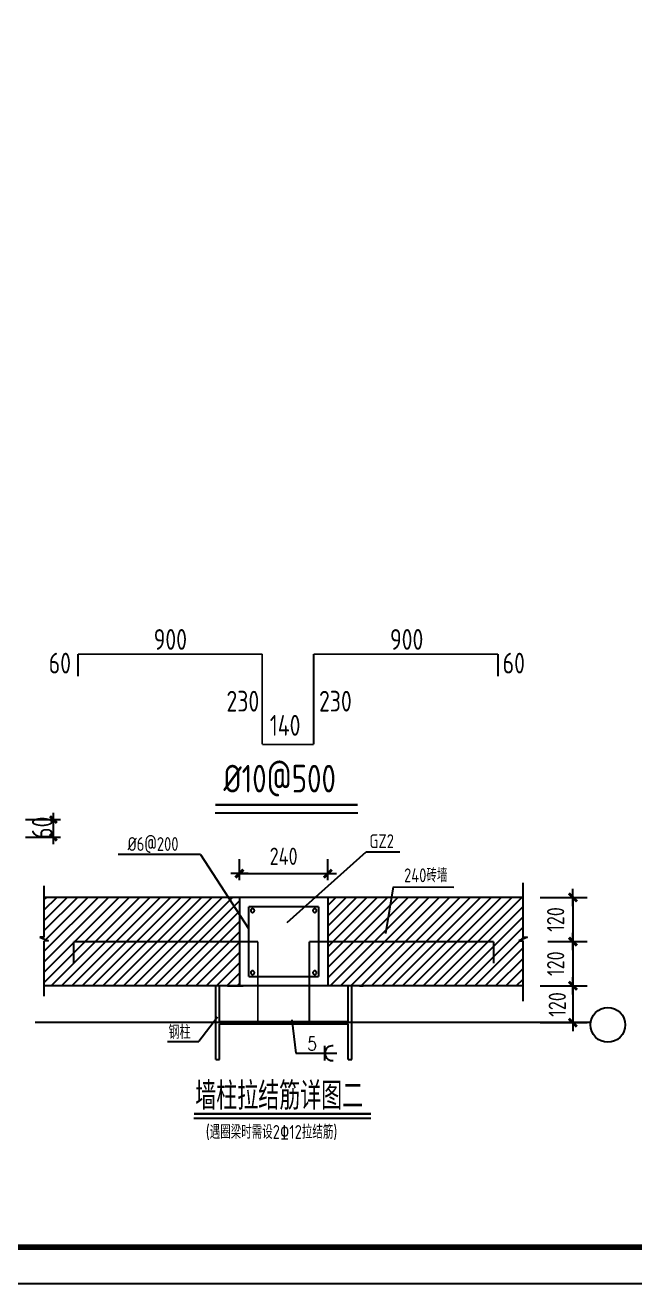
# Model space of a CAD drawing. Extents: x 177291 to 1288761, y 177638 to 322898.
# Drawn here: x 432875 to 450528, y 177960 to 214406 of the extents above; entities that cross this region are included whole.
import ezdxf

# ---------------------------------------------------------------- set-up
doc = ezdxf.new("R2010")
doc.units = 0
doc.header["$LTSCALE"] = 1000
for name, color, linetype in [('22', 1, 'Continuous'), ('AXIS', 3, 'Continuous'), ('DIM', 146, 'Continuous'), ('DQ', 3, 'Continuous'), ('PUB_TEXT', 7, 'Continuous'), ('PUB_TITLE', 4, 'Continuous'), ('中粗线', 3, 'Continuous'), ('特细线', 8, 'Continuous'), ('细线', 9, 'Continuous')]:
    doc.layers.add(name, color=color, linetype=linetype)
doc.styles.add('_HZTXT', font='tssdeng.shx', dxfattribs={"width": 0.8, "bigfont": 'tssdchn.shx'})
doc.styles.add('C', font='tssdeng.shx', dxfattribs={"height": 3, "bigfont": 'tssdchn.shx'})
doc.styles.add('DIM_FONT', font='tssdeng.shx', dxfattribs={"width": 0.8, "bigfont": 'tssdchn.shx'})
doc.styles.add('HZTXT', font='romans.shx', dxfattribs={"width": 0.75, "height": 300, "bigfont": 'HZTXT.shx'})
doc.styles.add('TSSD_Dimension', font='Tssdeng.shx', dxfattribs={"width": 0.8, "bigfont": 'hztxt.shx'})
doc.dimstyles.new('DIMN', dxfattribs={"dimtxt": 300, "dimasz": 1, "dimexe": 250, "dimexo": 300, "dimgap": 150, "dimtad": 1, "dimdec": 0, "dimzin": 0, "dimdsep": 46, "dimtxsty": 'DIM_FONT', "dimblk": '_DIMX', "dimcen": 0.09, "dimclrt": 7, "dimadec": 0, "dimazin": 0, "dimtfac": 1, "dimtdec": 0, "dimtix": 1, "dimtmove": 2, "dimatfit": 3, "dimldrblk": '_DIMX', "dimfxl": 1, "dimtolj": 1, "dimtzin": 0, "dimarcsym": 0})
doc.dimstyles.new('TSSD_100_200', dxfattribs={"dimtxt": 600, "dimasz": 200, "dimexe": 200, "dimexo": 500, "dimgap": 200, "dimtad": 1, "dimdec": 0, "dimlfac": 0.5, "dimzin": 0, "dimdsep": 46, "dimtxsty": 'TSSD_Dimension', "dimblk": 'ARCHTICK', "dimblk1": 'ARCHTICK', "dimblk2": 'ARCHTICK', "dimcen": 0, "dimdle": 200, "dimclrt": 7, "dimadec": 0, "dimazin": 0, "dimtfac": 1, "dimtdec": 0, "dimtix": 1, "dimtmove": 2, "dimatfit": 3, "dimfxl": 1, "dimtolj": 1, "dimtzin": 0, "dimarcsym": 0})

# ---------------------------------------------------------------- blocks, each defined once
blk = doc.blocks.new('_DIMX')
blk.add_line((-150, 0), (150, 0))
at = {"const_width": 50}
blk.add_lwpolyline([(-70, -70), (70, 70)], dxfattribs=at)
blk = doc.blocks.new('*D1488')
at = {"layer": 'Defpoints', "color": 0, "linetype": 'ByBlock', "transparency": 16777216}
for p in [(556, 3122), (-980, 2708), (556, 2708)]:
    blk.add_point(p, dxfattribs=at)
at = {"layer": 'DQ', "color": 0, "linetype": 'ByBlock', "lineweight": -2, "transparency": 16777216}
for p, q in [((-980, 3008), (-980, 3372)), ((556, 3008), (556, 3372)), ((-979, 3122), (555, 3122))]:
    blk.add_line(p, q, dxfattribs=at)
at = {"layer": 'DQ', "color": 0, "linetype": 'ByBlock', "lineweight": -2, "transparency": 16777216, "rotation": 180}
blk.add_blockref('_DIMX', (-980, 3122), dxfattribs=at)
at = {"layer": 'DQ', "color": 0, "linetype": 'ByBlock', "lineweight": -2, "transparency": 16777216}
blk.add_blockref('_DIMX', (556, 3122), dxfattribs=at)
at = {"layer": 'DQ', "color": 7, "linetype": 'ByBlock', "transparency": 16777216, "insert": (-212, 3422), "char_height": 300, "attachment_point": 5, "style": 'DIM_FONT'}
blk.add_mtext('\\A1;240', dxfattribs=at)
blk = doc.blocks.new('*X1200')
at = {"color": 251}
for p, q in [((-4372, 2669), (-4332, 2708)), ((-4372, 2489), (-4153, 2708)), ((-4372, 2309), (-3973, 2708)), ((-4372, 2130), (-3794, 2708)), ((-4372, 1771), (-3434, 2708)), ((-4372, 1591), (-3255, 2708)), ((-4372, 1411), (-3075, 2708)), ((-4372, 1232), (-2896, 2708)), ((-4349, 1973), (-3614, 2708)), ((-4252, 1172), (-2716, 2708)), ((-4072, 1172), (-2536, 2708)), ((-3893, 1172), (-2357, 2708)), ((-3713, 1172), (-2177, 2708)), ((-3534, 1172), (-1998, 2708)), ((-3354, 1172), (-1818, 2708)), ((-3174, 1172), (-1638, 2708)), ((-2995, 1172), (-1459, 2708)), ((-2815, 1172), (-1279, 2708)), ((-2636, 1172), (-1100, 2708)), ((-2456, 1172), (-980, 2648)), ((556, 2568), (696, 2708)), ((556, 2388), (876, 2708)), ((556, 2208), (1056, 2708)), ((556, 2029), (1235, 2708)), ((556, 1849), (1415, 2708)), ((556, 1670), (1595, 2708)), ((556, 1490), (1774, 2708)), ((556, 1310), (1954, 2708)), ((597, 1172), (2133, 2708)), ((777, 1172), (2313, 2708)), ((957, 1172), (2493, 2708)), ((1136, 1172), (2672, 2708)), ((1316, 1172), (2852, 2708)), ((1495, 1172), (3031, 2708)), ((1675, 1172), (3211, 2708)), ((1855, 1172), (3391, 2708)), ((2034, 1172), (3570, 2708)), ((2214, 1172), (3750, 2708)), ((2393, 1172), (3929, 2708)), ((-2276, 1172), (-980, 2469)), ((2573, 1172), (3948, 2547)), ((-2097, 1172), (-980, 2289)), ((2753, 1172), (3948, 2368)), ((2932, 1172), (3948, 2188)), ((-1917, 1172), (-980, 2109)), ((3904, 1964), (3955, 2015)), ((-4372, 1950), (-4371, 1951)), ((-1738, 1172), (-980, 1930)), ((-1558, 1172), (-980, 1750)), ((3112, 1172), (3891, 1951)), ((3291, 1172), (3948, 1829)), ((-1378, 1172), (-980, 1570)), ((3471, 1172), (3948, 1649)), ((-1199, 1172), (-980, 1391)), ((3651, 1172), (3948, 1470)), ((-1019, 1172), (-980, 1211)), ((3830, 1172), (3948, 1290))]:
    blk.add_line(p, q, dxfattribs=at)
blk = doc.blocks.new('*D1489')
at = {"layer": 'Defpoints', "color": 0, "linetype": 'ByBlock', "transparency": 16777216}
for p in [(4076, 1940), (3948, 1172), (4814, 1172)]:
    blk.add_point(p, dxfattribs=at)
at = {"layer": 'DQ', "color": 0, "linetype": 'ByBlock', "lineweight": -2, "transparency": 16777216}
for p, q in [((4376, 1940), (5064, 1940)), ((4814, 1939), (4814, 1173)), ((4248, 1172), (5064, 1172))]:
    blk.add_line(p, q, dxfattribs=at)
for p, rotation in [((4814, 1940), 90), ((4814, 1172), 270)]:
    blk.add_blockref('_DIMX', p, dxfattribs=dict(at, rotation=rotation))
at = {"layer": 'DQ', "color": 7, "linetype": 'ByBlock', "transparency": 16777216, "insert": (4514, 1556), "char_height": 300, "attachment_point": 5, "rotation": 90, "style": 'DIM_FONT'}
blk.add_mtext('\\A1;120', dxfattribs=at)
blk = doc.blocks.new('*D1490')
at = {"layer": 'Defpoints', "color": 0, "linetype": 'ByBlock', "transparency": 16777216}
for p in [(3948, 1172), (3948, 532), (4814, 532)]:
    blk.add_point(p, dxfattribs=at)
at = {"layer": 'DQ', "color": 0, "linetype": 'ByBlock', "lineweight": -2, "transparency": 16777216}
for p, q in [((4248, 1172), (5064, 1172)), ((4814, 1171), (4814, 533)), ((4248, 532), (5064, 532))]:
    blk.add_line(p, q, dxfattribs=at)
for p, rotation in [((4814, 1172), 90), ((4814, 532), 270)]:
    blk.add_blockref('_DIMX', p, dxfattribs=dict(at, rotation=rotation))
at = {"layer": 'DQ', "color": 7, "linetype": 'ByBlock', "transparency": 16777216, "insert": (4542, 847), "char_height": 300, "attachment_point": 5, "rotation": 90, "style": 'DIM_FONT'}
blk.add_mtext('\\A1;120', dxfattribs=at)
blk = doc.blocks.new('*D1491')
at = {"layer": 'Defpoints', "color": 0, "linetype": 'ByBlock', "transparency": 16777216}
for p in [(3948, 2708), (4076, 1940), (4814, 1940)]:
    blk.add_point(p, dxfattribs=at)
at = {"layer": 'DQ', "color": 0, "linetype": 'ByBlock', "lineweight": -2, "transparency": 16777216}
for p, q in [((4248, 2708), (5064, 2708)), ((4814, 2707), (4814, 1941)), ((4376, 1940), (5064, 1940))]:
    blk.add_line(p, q, dxfattribs=at)
for p, rotation in [((4814, 2708), 90), ((4814, 1940), 270)]:
    blk.add_blockref('_DIMX', p, dxfattribs=dict(at, rotation=rotation))
at = {"layer": 'DQ', "color": 7, "linetype": 'ByBlock', "transparency": 16777216, "insert": (4514, 2324), "char_height": 300, "attachment_point": 5, "rotation": 90, "style": 'DIM_FONT'}
blk.add_mtext('\\A1;120', dxfattribs=at)
blk = doc.blocks.new('_ArchTick')
at = {"color": 0, "linetype": 'ByBlock', "const_width": 0.4}
blk.add_lwpolyline([(-0.5, -0.5), (0.5, 0.5)], dxfattribs=at)
blk = doc.blocks.new('*D1215')
at = {"layer": 'Defpoints', "color": 0, "transparency": 16777216}
for p in [(432381, 191403), (433693, 191403), (432381, 190889)]:
    blk.add_point(p, dxfattribs=at)
at = {"layer": 'DIM', "color": 0, "lineweight": -2, "transparency": 16777216}
for p, q in [((432881, 191403), (433893, 191403)), ((433693, 190689), (433693, 191603)), ((432881, 190889), (433893, 190889))]:
    blk.add_line(p, q, dxfattribs=at)
at = {"layer": 'DIM', "color": 0, "lineweight": -2, "transparency": 16777216, "xscale": 200, "yscale": 200, "zscale": 200}
for p, rotation in [((433693, 191403), 90), ((433693, 190889), 270)]:
    blk.add_blockref('_ArchTick', p, dxfattribs=dict(at, rotation=rotation))
at = {"layer": 'DIM', "color": 7, "transparency": 16777216, "insert": (433370, 191167), "char_height": 600, "attachment_point": 5, "rotation": 90, "style": 'TSSD_Dimension'}
blk.add_mtext('\\A1;60', dxfattribs=at)
blk = doc.blocks.new('5')
at = {"color": 3, "linetype": 'Continuous'}
for q in [(-3084, 3450.9), (-819.6, 2165.5)]:
    blk.add_line((-1653.5, 3450.9), q, dxfattribs=at)
blk.add_line((-1188.4, 1171.7), (-915.6, 1171.7))
blk.add_lwpolyline([(5207.7, 706.5), (5253.5, 744.1), (5305.8, 772.1), (5362.5, 789.3), (5421.5, 795.1), (5480.5, 789.3), (5537.2, 772.1), (5589.5, 744.1), (5635.3, 706.5), (5672.9, 660.7), (5700.9, 608.4), (5718.1, 551.7), (5723.9, 492.7), (5718.1, 433.7), (5700.9, 377), (5672.9, 324.7), (5635.3, 278.8), (5589.5, 241.2), (5537.2, 213.3), (5480.5, 196.1), (5421.5, 190.3), (5362.5, 196.1), (5305.8, 213.3), (5253.5, 241.2), (5207.7, 278.8), (5170.1, 324.7), (5142.1, 377), (5124.9, 433.7), (5119.1, 492.7), (5124.9, 551.7), (5142.1, 608.4), (5170.1, 660.7)], close=True, dxfattribs=at)
at = {"layer": '22', "const_width": 33.6}
for points in [[(-819.6, 2547.7), (396.4, 2547.7)], [(-819.6, 1331.7), (-819.6, 2547.7)], [(396.4, 2547.7), (396.4, 1331.7)], [(-3859.6, 1555.7), (-3859.6, 1939.7)], [(-3859.6, 1939.7), (-659.6, 1939.7)], [(-659.6, 1939.7), (-659.6, 550.9)], [(236.4, 550.9), (236.4, 1939.7)], [(3436.4, 1939.7), (236.4, 1939.7)], [(3436.4, 1939.7), (3436.4, 1562.7)], [(396.4, 1331.7), (-819.6, 1331.7)], [(-659.6, 550.9), (236.4, 550.9)]]:
    blk.add_lwpolyline(points, dxfattribs=at)
at = {"layer": 'AXIS'}
for p, q in [((5121.6, 531.7), (-4526, 531.7)), ((-1769.6, -1125.3), (1303.6, -1125.3))]:
    blk.add_line(p, q, dxfattribs=at)
at = {"layer": 'AXIS', "const_width": 40}
blk.add_lwpolyline([(-1769.6, -1051.4), (1303.6, -1051.4)], dxfattribs=at)
at = {"layer": '中粗线', "color": 7}
for p, q in [((-1388.7, -108.3), (-1388.7, 1171.7)), ((-1324.7, 550.9), (-1324.7, 1171.7)), ((907.8, 550.9), (907.8, 1171.7)), ((971.8, -108.3), (971.8, 1171.7)), ((1108.2, 1171.7), (1172.2, 1171.7)), ((-1324.7, 550.9), (907.8, 550.9)), ((-1324.7, 512.5), (907.8, 512.5)), ((-1324.7, -108.3), (-1324.7, 512.5)), ((907.8, -108.3), (907.8, 512.5)), ((-1388.7, -108.3), (-1324.7, -108.3)), ((907.8, -108.3), (971.8, -108.3))]:
    blk.add_line(p, q, dxfattribs=at)
at = {"layer": '特细线', "color": 3}
for p, q in [((-148.8, 2269.2), (1222.4, 3499.3)), ((1222.4, 3499.3), (1806.4, 3499.3)), ((-4371.6, 2014.7), (-4371.6, 2906.5)), ((1566.1, 2082.1), (1697.5, 2890.7)), ((1697.5, 2890.7), (2743.7, 2886.9)), ((3948.4, 2014.7), (3948.4, 2962)), ((-4371.6, 2014.7), (-4448.4, 2014.7)), ((-4448.4, 2014.7), (-4294.8, 1950.7)), ((4025.2, 2014.7), (3871.6, 1950.7)), ((3948.4, 2014.7), (4025.2, 2014.7)), ((-4371.6, 994.5), (-4371.6, 1950.7)), ((-4294.8, 1950.7), (-4371.6, 1950.7)), ((3871.6, 1950.7), (3948.4, 1950.7)), ((3948.4, 907.3), (3948.4, 1950.7)), ((-1358.4, 627.9), (-1684.6, 203.1)), ((-68.6, 580.6), (0, 0)), ((-2228.4, 203.1), (-1684.6, 203.1)), ((0, 0), (710.9, 0))]:
    blk.add_line(p, q, dxfattribs=at)
at = {"layer": '特细线', "color": 2}
for points in [[(-719.7, 2479.3), (-720.3, 2485.5), (-722.2, 2491.5), (-725.1, 2497), (-729.1, 2501.9), (-733.9, 2505.9), (-739.5, 2508.8), (-745.5, 2510.6), (-751.7, 2511.3), (-758, 2510.6), (-764, 2508.8), (-769.5, 2505.9), (-774.4, 2501.9), (-778.3, 2497), (-781.3, 2491.5), (-783.1, 2485.5), (-783.7, 2479.3)], [(-783.7, 2479.3), (-783.1, 2473), (-781.3, 2467), (-778.3, 2461.5), (-774.4, 2456.6), (-769.5, 2452.7), (-764, 2449.7), (-758, 2447.9), (-751.7, 2447.3), (-745.5, 2447.9), (-739.5, 2449.7), (-733.9, 2452.7), (-729.1, 2456.6), (-725.1, 2461.5), (-722.2, 2467), (-720.3, 2473), (-719.7, 2479.3)], [(360.5, 2479.3), (359.9, 2485.5), (358.1, 2491.5), (355.1, 2497), (351.2, 2501.9), (346.3, 2505.9), (340.8, 2508.8), (334.8, 2510.6), (328.5, 2511.3), (322.3, 2510.6), (316.3, 2508.8), (310.7, 2505.9), (305.9, 2501.9), (301.9, 2497), (299, 2491.5), (297.1, 2485.5), (296.5, 2479.3)], [(296.5, 2479.3), (297.1, 2473), (299, 2467), (301.9, 2461.5), (305.9, 2456.6), (310.7, 2452.7), (316.3, 2449.7), (322.3, 2447.9), (328.5, 2447.3), (334.8, 2447.9), (340.8, 2449.7), (346.3, 2452.7), (351.2, 2456.6), (355.1, 2461.5), (358.1, 2467), (359.9, 2473), (360.5, 2479.3)], [(-719.7, 1399.7), (-720.3, 1405.9), (-722.2, 1411.9), (-725.1, 1417.4), (-729.1, 1422.3), (-733.9, 1426.3), (-739.5, 1429.2), (-745.5, 1431), (-751.7, 1431.7), (-758, 1431), (-764, 1429.2), (-769.5, 1426.3), (-774.4, 1422.3), (-778.3, 1417.4), (-781.3, 1411.9), (-783.1, 1405.9), (-783.7, 1399.7)], [(-783.7, 1399.7), (-783.1, 1393.4), (-781.3, 1387.4), (-778.3, 1381.9), (-774.4, 1377), (-769.5, 1373.1), (-764, 1370.1), (-758, 1368.3), (-751.7, 1367.7), (-745.5, 1368.3), (-739.5, 1370.1), (-733.9, 1373.1), (-729.1, 1377), (-725.1, 1381.9), (-722.2, 1387.4), (-720.3, 1393.4), (-719.7, 1399.7)], [(360.5, 1399.7), (359.9, 1405.9), (358.1, 1411.9), (355.1, 1417.4), (351.2, 1422.3), (346.3, 1426.3), (340.8, 1429.2), (334.8, 1431), (328.5, 1431.7), (322.3, 1431), (316.3, 1429.2), (310.7, 1426.3), (305.9, 1422.3), (301.9, 1417.4), (299, 1411.9), (297.1, 1405.9), (296.5, 1399.7)], [(296.5, 1399.7), (297.1, 1393.4), (299, 1387.4), (301.9, 1381.9), (305.9, 1377), (310.7, 1373.1), (316.3, 1370.1), (322.3, 1368.3), (328.5, 1367.7), (334.8, 1368.3), (340.8, 1370.1), (346.3, 1373.1), (351.2, 1377), (355.1, 1381.9), (358.1, 1387.4), (359.9, 1393.4), (360.5, 1399.7)]]:
    blk.add_lwpolyline(points, dxfattribs=at)
at = {"layer": '细线', "color": 7}
for p, q in [((3948.4, 2707.7), (-4371.6, 2707.7)), ((-979.6, 2707.7), (-979.6, 1171.7)), ((556.4, 2707.7), (556.4, 1171.7)), ((3948.4, 1171.7), (-4371.6, 1171.7))]:
    blk.add_line(p, q, dxfattribs=at)
at = {"layer": '细线', "color": 3}
blk.add_line((505.9, -128), (505.9, 128), dxfattribs=at)
blk.add_lwpolyline([(648.7, 128), (624.7, 128.4), (601.1, 124.3), (578.6, 115.9), (558, 103.5), (540.2, 87.5), (525.6, 68.4), (514.8, 47), (508.2, 23.9), (505.9, 0), (508.2, -23.9), (514.8, -47), (525.6, -68.4), (540.2, -87.5), (558, -103.5), (578.6, -115.9), (601.1, -124.3), (624.7, -128.4), (648.7, -128)], dxfattribs=at)
at = {"color": 251}
blk.add_blockref('*X1200', (0, 0), dxfattribs=at)
at = {"layer": '中粗线', "color": 7, "style": '_HZTXT', "width": 0.8}
blk.add_text('(遇圈梁时需设2%%13112拉结筋)', height=240, dxfattribs=at).set_placement((-1564.1, -1487.1))
at = {"layer": '细线', "color": 7, "width": 0.8}
for s, height, style, p in [('%%c6@200', 240, '_HZTXT', (-2923, 3515.5)), ('GZ2', 240, '_HZTXT', (1279, 3565)), ('240砖墙', 240, '_HZTXT', (1880.5, 2971.6)), ('钢柱', 240, 'HZTXT', (-2211.8, 247.9)), ('5', 240, 'HZTXT', (201, 47.5)), ('墙柱拉结筋详图二', 480, '_HZTXT', (-1747.7, -980.7))]:
    blk.add_text(s, height=height, dxfattribs=dict(at, style=style)).set_placement(p)
at = {"layer": 'DQ', "linetype": 'ByBlock'}
dim = blk.add_linear_dim(base=(556.4, 3122), p1=(-979.6, 2707.7), p2=(556.4, 2707.7), text='240', dimstyle='DIMN', override={"dimlfac": 0.2, "dimsah": 1}, dxfattribs=at)
dim.commit()
dim.dimension.update_dxf_attribs({"geometry": '*D1488', "text_midpoint": (-211.6, 3422)})
for base, p1, p2, picture, middle in [((4813.9, 1939.7), (3948.4, 2707.7), (4076.4, 1939.7), '*D1491', (4513.9, 2323.7)), ((4813.9, 1171.7), (4076.4, 1939.7), (3948.4, 1171.7), '*D1489', (4513.9, 1555.7))]:
    dim = blk.add_linear_dim(base=base, p1=p1, p2=p2, angle=90, text='120', dimstyle='DIMN', override={"dimlfac": 0.2, "dimsah": 1}, dxfattribs=at)
    dim.commit()
    dim.dimension.update_dxf_attribs({"geometry": picture, "text_midpoint": middle})
dim = blk.add_linear_dim(base=(4813.9, 531.7), p1=(3948.4, 1171.7), p2=(3948.4, 531.7), angle=90, text='120', dimstyle='DIMN', override={"dimlfac": 0.2, "dimsah": 1}, dxfattribs=at)
dim.commit()
dim.dimension.update_dxf_attribs({"geometry": '*D1490', "text_midpoint": (4541.7, 847.3), "dimtype": 160})

msp = doc.modelspace()

# ---------------------------------------------------------------- linework, layer by layer
at = {"layer": '22', "const_width": 56, "elevation": -1193.88}
for points in [[(434404.12, 195553.02), (434404.12, 196193.02)], [(434404.12, 196193.02), (439737.45, 196193.02)], [(439737.45, 196193.02), (439737.45, 193577.56)], [(441230.78, 193577.56), (441230.78, 196193.02)], [(446564.18, 196193.02), (441230.78, 196193.02)], [(446564.12, 195553.02), (446564.12, 196193.02)], [(439737.45, 193577.56), (441230.78, 193577.56)]]:
    msp.add_lwpolyline(points, dxfattribs=at)
at = {"layer": 'AXIS'}
msp.add_line((438377.7, 191595.78, -1193.88), (442503.73, 191595.78, -1193.88), dxfattribs=at)
at = {"layer": 'AXIS', "const_width": 66.67, "elevation": -1193.88}
msp.add_lwpolyline([(438377.7, 191833.56), (442503.73, 191833.56)], dxfattribs=at)
at = {"layer": 'PUB_TITLE'}
msp.add_lwpolyline([(409110.99, 240960.27), (498308.36, 240960.27), (498308.36, 177959.98), (409110.99, 177959.98)], close=True, dxfattribs=at)
at = {"layer": 'PUB_TITLE', "const_width": 159.09}
msp.add_lwpolyline([(411762.51, 179020.59), (411762.51, 239899.66), (497247.75, 239899.66), (497247.75, 179020.59)], close=True, dxfattribs=at)

# ---------------------------------------------------------------- block references
at = {"layer": 'PUB_TEXT', "xscale": 1.666666666744277, "yscale": 1.666666666744277, "zscale": 1.666666666744277}
msp.add_blockref('5', (440711.93, 184636.72, -1193.88), dxfattribs=at)

# ---------------------------------------------------------------- texts
at = {"layer": 'PUB_TEXT', "style": 'C', "width": 0.8}
for s, p in [('900', (436596.28, 196319.02, -1193.88)), ('900', (443439.38, 196319.02, -1193.88)), ('60', (433557.06, 195633.43, -1193.88)), ('60', (446701.45, 195633.43, -1193.88)), ('230', (438704.12, 194531.29, -1193.88)), ('230', (441383.35, 194531.29, -1193.88)), ('140', (439959.41, 193831.79, -1193.88))]:
    msp.add_text(s, height=600, dxfattribs=at).set_placement(p)
at = {"layer": '细线', "color": 7, "style": '_HZTXT', "width": 0.8}
msp.add_text('%%c10@500', height=800, dxfattribs=at).set_placement((438615.06, 192188.52, -1193.88))

# ---------------------------------------------------------------- dimensions: what is measured, and where the dimension line sits
at = {"layer": 'DIM'}
dim = msp.add_linear_dim(base=(433692.52, 191403.34, -2387.77), p1=(432381.11, 190889.05, -2387.77), p2=(432381.11, 191403.34, -2387.77), angle=90, text='60', dimstyle='TSSD_100_200', dxfattribs=at)
dim.commit()
dim.dimension.update_dxf_attribs({"geometry": '*D1215', "text_midpoint": (433370.15, 191167.5, -2387.77), "dimtype": 161})

doc.saveas('drawing.dxf')
